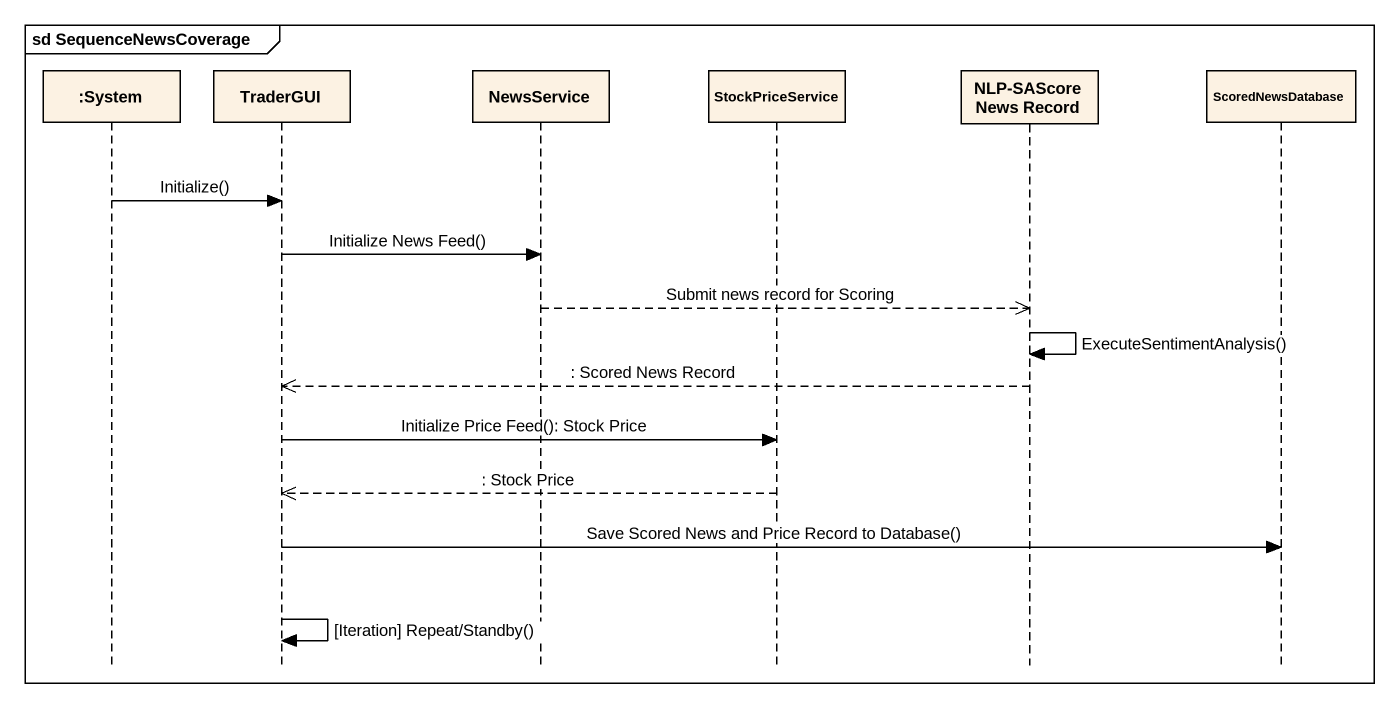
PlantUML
@startuml
mainframe sd SequenceNewsCoverage
hide footbox
participant ":System" as System
participant TraderGUI
participant NewsService
participant StockPriceService
participant "NLP-SAScore News Record" as NLP_SAScore_News_Record
participant ScoredNewsDatabase

System -> TraderGUI : Initialize()
TraderGUI -> NewsService : Initialize News Feed()
NewsService -->> NLP_SAScore_News_Record : Submit news record for Scoring
NLP_SAScore_News_Record -> NLP_SAScore_News_Record : ExecuteSentimentAnalysis()
NLP_SAScore_News_Record -->> TraderGUI : : Scored News Record
TraderGUI -> StockPriceService : Initialize Price Feed(): Stock Price
StockPriceService -->> TraderGUI : : Stock Price
TraderGUI -> ScoredNewsDatabase : Save Scored News and Price Record to Database()
TraderGUI -> TraderGUI : [Iteration] Repeat/Standby()
@enduml
